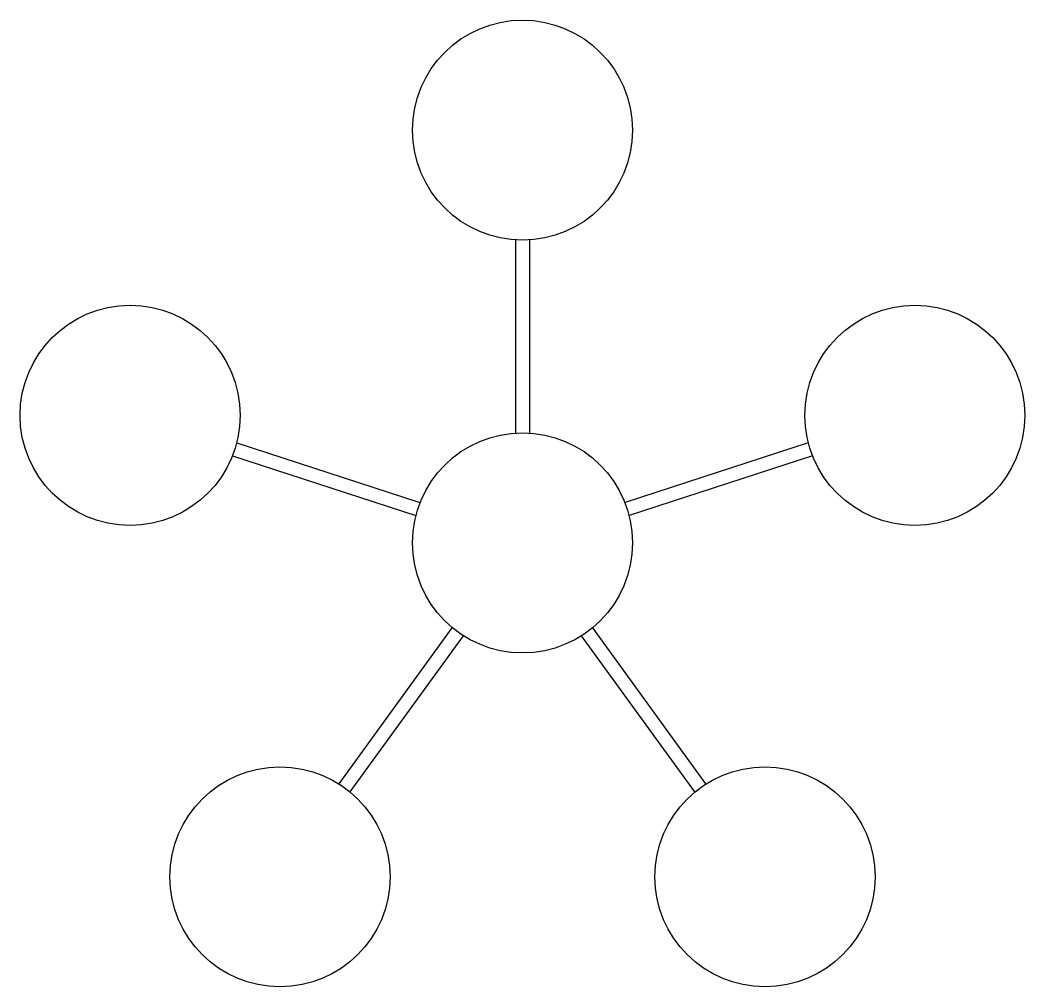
# Model space of a CAD drawing. Header units: millimetres. Extents: x -2881.869 to -2881.138, y 3740.277 to 3740.98.
import ezdxf

# ---------------------------------------------------------------- set-up
doc = ezdxf.new("R2010")
doc.units = ezdxf.units.MM
doc.header["$LTSCALE"] = 10
doc.layers.add('Ele_postes_luz', color=2, linetype='Continuous')

msp = doc.modelspace()

# ---------------------------------------------------------------- linework, layer by layer
at = {"layer": 'Ele_postes_luz'}
for p, q in [((-2881.5087, 3740.82003), (-2881.5087, 3740.68003)), ((-2881.4987, 3740.82003), (-2881.4987, 3740.68003)), ((-2881.71139, 3740.67276), (-2881.57824, 3740.6295)), ((-2881.29602, 3740.67276), (-2881.42916, 3740.6295)), ((-2881.71448, 3740.66325), (-2881.58133, 3740.61999)), ((-2881.29293, 3740.66325), (-2881.42607, 3740.61999)), ((-2881.63706, 3740.42498), (-2881.55477, 3740.53824)), ((-2881.62897, 3740.4191), (-2881.54668, 3740.53237)), ((-2881.37844, 3740.4191), (-2881.46073, 3740.53237)), ((-2881.37035, 3740.42498), (-2881.45264, 3740.53824))]:
    msp.add_line(p, q, dxfattribs=at)
for centre in [(-2881.5037, 3740.90003), (-2881.78902, 3740.69273), (-2881.21839, 3740.69273), (-2881.5037, 3740.60003), (-2881.68004, 3740.35732), (-2881.32737, 3740.35732)]:
    msp.add_circle(centre, 0.08, dxfattribs=at)

doc.saveas('drawing.dxf')
